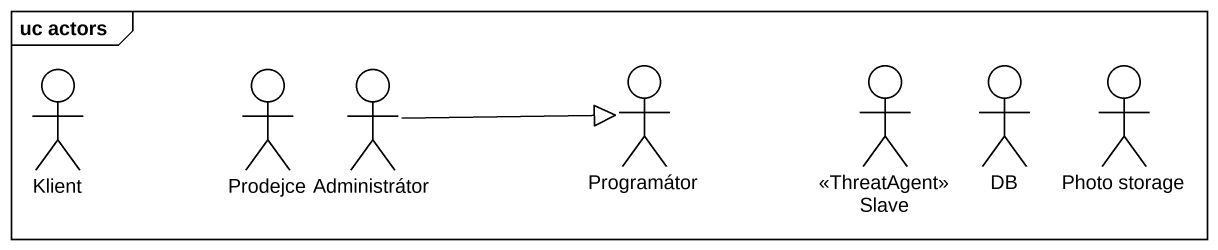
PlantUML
@startuml
mainframe uc actors
actor Klient
actor Prodejce
actor Administrátor
actor Programátor
actor Slave <<ThreatAgent>>
actor DB
actor "Photo storage" as Photo_storage
Administrátor -right-|> Programátor
@enduml
